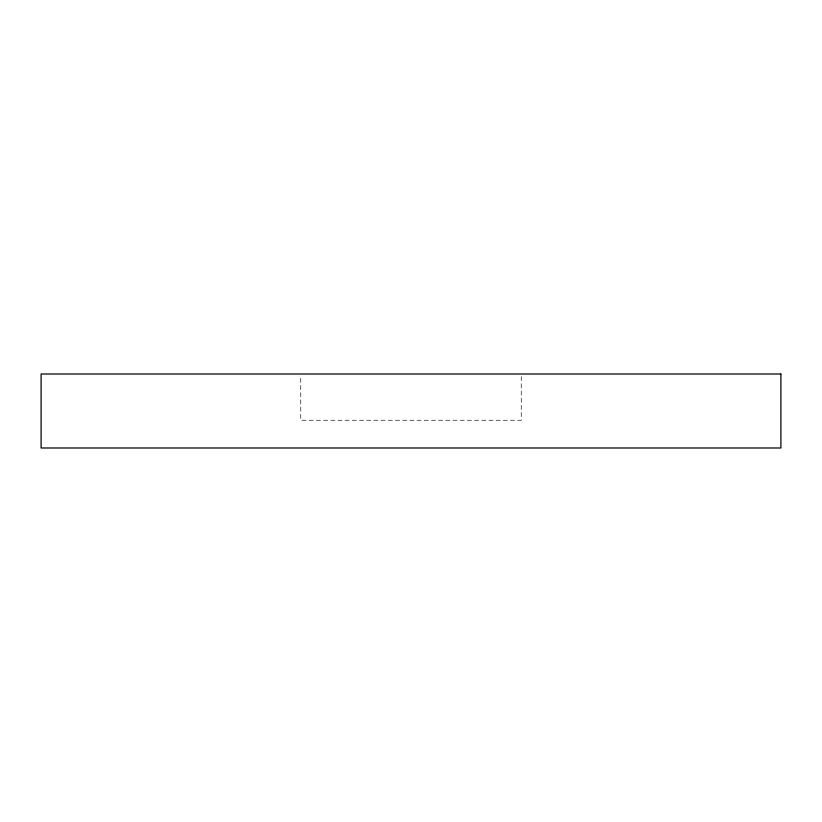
<?xml version="1.0" encoding="UTF-8"?>
<svg xmlns="http://www.w3.org/2000/svg" width="822" height="822" viewBox="0 0 822 822"><rect width="100%" height="100%" fill="white"/><g stroke="black" fill="none" stroke-linecap="round" stroke-linejoin="round"><path stroke-width="0.62" stroke-dasharray="4.11 3.08" d="M521.24 376.579L521.24 420.248L300.76 420.248L300.76 376.579"/><path stroke-width="1.23" d="M780.9 374.01L41.1 374.01L41.1 447.99L780.9 447.99L780.9 374.01"/></g></svg>
